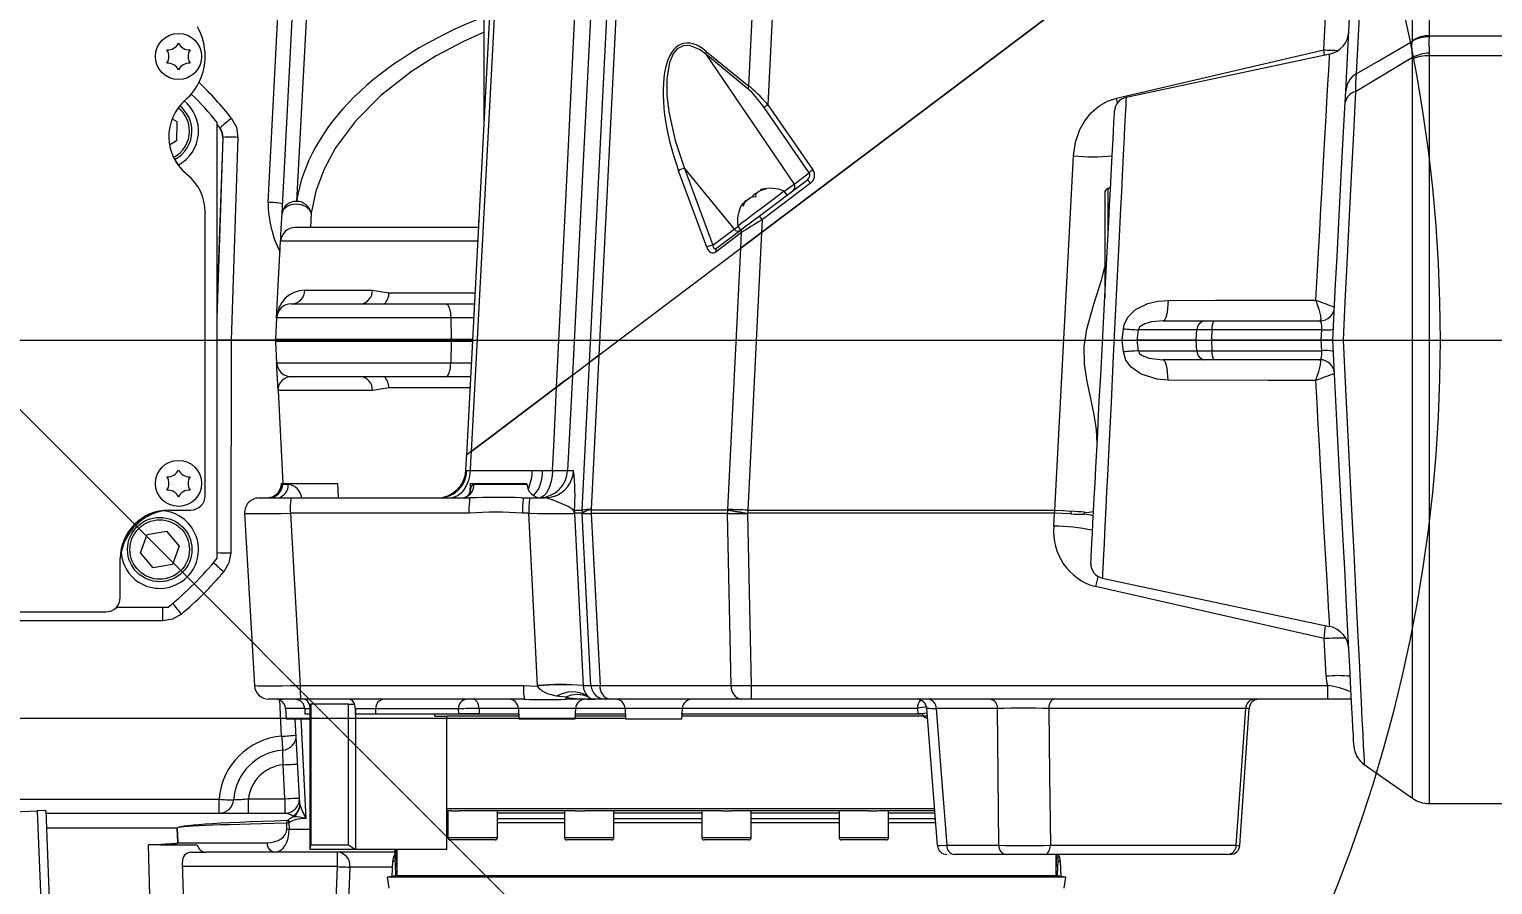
# Model space of a CAD drawing. Header units: millimetres. Extents: x 26 to 585, y 36 to 406.
# Drawn here: x 100.73 to 130.91, y 169.38 to 187.01 of the extents above; entities that cross this region are included whole.
import ezdxf

# ---------------------------------------------------------------- set-up
doc = ezdxf.new("R2010")
doc.units = ezdxf.units.MM
doc.styles.add('SLDTEXTSTYLE0', font='TXT', dxfattribs={"width": 0.605})
doc.dimstyles.new('SLDDIMSTYLE1', dxfattribs={"dimtxt": 3.5, "dimasz": 3.5, "dimexe": 0, "dimexo": 0.0625, "dimgap": 0.875, "dimtad": 1, "dimtoh": 1, "dimlfac": 10, "dimrnd": 1e-09, "dimzin": 12, "dimdsep": 46, "dimtxsty": 'SLDTEXTSTYLE0', "dimsah": 1, "dimcen": 0.09, "dimadec": 0, "dimazin": 0, "dimtfac": 1, "dimtdec": 3, "dimtofl": 0, "dimtmove": 0, "dimatfit": 3, "dimfxl": 1, "dimfrac": 2, "dimtolj": 1, "dimtzin": 12, "dimarcsym": 0})
doc.dimstyles.new('SLDDIMSTYLE6', dxfattribs={"dimtxt": 3.5, "dimasz": 3.5, "dimexe": 0, "dimexo": 0.0625, "dimgap": 0.875, "dimtad": 0, "dimtih": 1, "dimtoh": 1, "dimlfac": 10, "dimrnd": 1e-09, "dimzin": 12, "dimdsep": 46, "dimtxsty": 'SLDTEXTSTYLE0', "dimsah": 1, "dimcen": 0, "dimadec": 0, "dimazin": 0, "dimtfac": 1, "dimtdec": 3, "dimtofl": 0, "dimtmove": 0, "dimatfit": 3, "dimfxl": 1, "dimfrac": 2, "dimtolj": 1, "dimtzin": 12, "dimarcsym": 0})

# ---------------------------------------------------------------- blocks, each defined once
blk = doc.blocks.new('*D24')
at = {"color": 7, "linetype": 'Continuous', "lineweight": 0, "transparency": 16777216}
for p, q in [((99.108, 180.599), (120.828, 158.88)), ((120.828, 158.88), (127.275, 152.435)), ((127.275, 152.435), (207.313, 152.435))]:
    blk.add_line(p, q, dxfattribs=at)
blk.add_solid([(120.828, 158.88), (122.923, 156.025), (123.684, 156.786)], dxfattribs=at)
at = {"color": 7, "linetype": 'Continuous', "lineweight": 0, "transparency": 16777216, "char_height": 3.5, "attachment_point": 1, "style": 'SLDTEXTSTYLE0'}
for s, insert in [('R307.3', (160.69, 167.689)), ('R307.3', (130.362, 156.947)), ('Smallest circumsribed radius axis 1', (130.362, 151.575))]:
    blk.add_mtext(s, dxfattribs=dict(at, insert=insert))
blk = doc.blocks.new('*D28')
at = {"color": 7, "linetype": 'Continuous', "lineweight": 0, "transparency": 16777216}
for p, q in [((86.087, 180.599), (86.087, 187.329)), ((86.087, 172.799), (86.087, 180.599)), ((113.029, 172.799), (84.587, 172.799)), ((86.087, 172.799), (86.087, 166.068))]:
    blk.add_line(p, q, dxfattribs=at)
for points in [[(86.087, 180.599), (86.626, 184.099), (85.549, 184.099)], [(86.087, 172.799), (85.549, 169.299), (86.626, 169.299)]]:
    blk.add_solid(points, dxfattribs=at)
at = {"color": 7, "linetype": 'Continuous', "lineweight": 0, "transparency": 16777216, "insert": (81.575, 174.026), "char_height": 3.5, "attachment_point": 1, "rotation": 90, "style": 'SLDTEXTSTYLE0'}
blk.add_mtext('78', dxfattribs=at)
blk = doc.blocks.new('SW_CENTERMARKSYMBOL_7')
at = {"color": 0, "linetype": 'Continuous', "lineweight": 0}
blk.add_line((0.7, 0), (43.821, 0), dxfattribs=at)

msp = doc.modelspace()

# ---------------------------------------------------------------- linework, layer by layer
at = {"color": 7, "linetype": 'Continuous', "lineweight": 15}
for p, q in [((110.10822, 185.028882), (110.10822, 194.248577)), ((128.79257, 192.591395), (115.829606, 182.819314)), ((115.829606, 182.819314), (128.696502, 192.518975)), ((112.284041, 180.146504), (112.846866, 191.463406)), ((113.019619, 191.200496), (112.477108, 180.292047)), ((129.5974, 190.758494), (129.5974, 186.878479)), ((129.253254, 186.77739), (129.253254, 190.657409)), ((128.296576, 190.033368), (128.089858, 186.088914)), ((127.422667, 186.585541), (127.584029, 189.664489)), ((127.877332, 185.733509), (128.083343, 189.664489)), ((115.56717, 185.837258), (115.722905, 188.968673)), ((116.136708, 188.994326), (115.96059, 185.453066)), ((105.656235, 183.441196), (105.86511, 187.426765)), ((106.454523, 187.458385), (106.245026, 183.460941)), ((105.945437, 183.216834), (106.154934, 187.214278)), ((129.5974, 186.878479), (131.408221, 186.878479)), ((115.557742, 185.777743), (114.682134, 186.495566)), ((114.682134, 186.495566), (116.500326, 183.819305)), ((114.691562, 186.555082), (115.56717, 185.837258)), ((123.148731, 185.588161), (127.422667, 186.585541)), ((127.546109, 186.498158), (123.346602, 185.605525)), ((129.596103, 186.519314), (129.5974, 186.46608)), ((104.35822, 186.453116), (104.35822, 186.459939)), ((127.906487, 186.289862), (127.906487, 186.289832)), ((129.253254, 186.399413), (129.251958, 186.429682)), ((131.408221, 186.46608), (129.5974, 186.46608)), ((116.811855, 184.054149), (115.882506, 185.395523)), ((115.96059, 185.453066), (116.88994, 184.111692)), ((103.67865, 185.167223), (103.77236, 185.112629)), ((103.77236, 185.112629), (103.770777, 184.708487)), ((104.60822, 176.108588), (104.60822, 185.088566)), ((104.60822, 185.038676), (104.658817, 184.97526)), ((103.770777, 184.708487), (103.623533, 184.624243)), ((104.722969, 184.779292), (104.60822, 181.497801)), ((104.73197, 184.782245), (104.722969, 184.779292)), ((105.031377, 184.782245), (104.892736, 180.598577)), ((121.879972, 177.096778), (122.262827, 184.402075)), ((114.70151, 182.515683), (114.118753, 184.095709)), ((114.245346, 184.138732), (114.828103, 182.558706)), ((114.245346, 184.138732), (115.267698, 182.890092)), ((103.961145, 184.04261), (103.96111, 184.042639)), ((115.782621, 183.159588), (116.77832, 183.910192)), ((116.838516, 183.835573), (115.842817, 183.08497)), ((116.500326, 183.819305), (116.811855, 184.054149)), ((116.357429, 183.592905), (116.297233, 183.672758)), ((122.908221, 183.632968), (122.908221, 181.472918)), ((123.027366, 183.746355), (122.974018, 183.726938)), ((104.35822, 177.398577), (104.35822, 183.237328)), ((115.473362, 183.400199), (115.453547, 183.426487)), ((109.994868, 182.923835), (106.214771, 182.923835)), ((109.994868, 183.058577), (109.994868, 182.923835)), ((114.828103, 182.558706), (115.267698, 182.890092)), ((114.903245, 182.496675), (115.425458, 182.890342)), ((115.339004, 182.950401), (115.399201, 182.870549)), ((115.842817, 183.08497), (115.829606, 182.819314)), ((105.832626, 181.064278), (105.915182, 182.639536)), ((115.416997, 182.817696), (114.894786, 182.424029)), ((115.40101, 182.496218), (115.416997, 182.817696)), ((115.829606, 182.819314), (115.545016, 177.096979)), ((112.477108, 180.292047), (115.40101, 182.496218)), ((115.133076, 177.108814), (115.40101, 182.496218)), ((106.413934, 181.632876), (107.805573, 181.632876)), ((105.832626, 181.064278), (105.809591, 180.624745)), ((109.423327, 181.064278), (105.832626, 181.064278)), ((106.132215, 181.348577), (109.320861, 181.348577)), ((109.320861, 181.348577), (109.915343, 181.348577)), ((109.423327, 181.064278), (109.431205, 180.624745)), ((123.264479, 180.598577), (123.291605, 180.83631)), ((124.807272, 180.816008), (123.602393, 180.816008)), ((124.112264, 180.998577), (124.97317, 180.998577)), ((124.795727, 180.598577), (124.807272, 180.816008)), ((124.97317, 180.998577), (125.159878, 180.998577)), ((125.118453, 180.816008), (125.106911, 180.598577)), ((127.382709, 180.816008), (125.118453, 180.816008)), ((125.159878, 180.998577), (127.344493, 180.998577)), ((127.371315, 180.598577), (127.382709, 180.816008)), ((104.892919, 180.598577), (104.884896, 176.214551)), ((104.892919, 180.598577), (104.892736, 180.598577)), ((105.808906, 180.598577), (104.892919, 180.598577)), ((105.809591, 180.624745), (109.431205, 180.624745)), ((109.431205, 180.572409), (105.809591, 180.572409)), ((105.809591, 180.572409), (105.832626, 180.132876)), ((109.431205, 180.572409), (109.423327, 180.132876)), ((123.291605, 180.360844), (123.264479, 180.598577)), ((123.264479, 180.598577), (123.580466, 180.598577)), ((124.795727, 180.598577), (123.580466, 180.598577)), ((124.795727, 180.598577), (125.106911, 180.598577)), ((124.807272, 180.381146), (124.795727, 180.598577)), ((125.106911, 180.598577), (125.118453, 180.381146)), ((127.371315, 180.598577), (125.106911, 180.598577)), ((127.60822, 180.598577), (127.371315, 180.598577)), ((127.382709, 180.381146), (127.371315, 180.598577)), ((127.60822, 180.598577), (127.822117, 180.598577)), ((112.477108, 180.292047), (112.318797, 177.108814)), ((123.602393, 180.381146), (124.807272, 180.381146)), ((124.97317, 180.198577), (124.112264, 180.198577)), ((125.159878, 180.198577), (124.97317, 180.198577)), ((125.118453, 180.381146), (127.382709, 180.381146)), ((127.344493, 180.198577), (125.159878, 180.198577)), ((105.832626, 180.132876), (109.423327, 180.132876)), ((111.929845, 179.879494), (112.284041, 180.146504)), ((112.132379, 177.096979), (112.284041, 180.146504)), ((107.805573, 179.564278), (105.862425, 179.564278)), ((105.862425, 179.564278), (105.962823, 177.648577)), ((109.320861, 179.848577), (106.132215, 179.848577)), ((109.836732, 179.848577), (109.320861, 179.848577)), ((109.82099, 177.914509), (111.104592, 177.914509)), ((111.104592, 177.914509), (111.317431, 177.917176)), ((111.317431, 177.917176), (111.522051, 177.917176)), ((111.830143, 177.917176), (111.955004, 177.917176)), ((105.923943, 177.648577), (105.922955, 177.629751)), ((105.923943, 177.648577), (107.092498, 177.648577)), ((105.957233, 177.632876), (106.070648, 177.632876)), ((107.10822, 177.348577), (107.092498, 177.648577)), ((109.823942, 177.648577), (109.81438, 177.466117)), ((109.823942, 177.648577), (110.992497, 177.648577)), ((110.993321, 177.632876), (110.992497, 177.648577)), ((105.472364, 177.348577), (106.131669, 177.348577)), ((106.131669, 177.348577), (109.817252, 177.348577)), ((110.88192, 177.349884), (110.920631, 177.348577)), ((110.920631, 177.348577), (111.052573, 177.348577)), ((111.052573, 177.348577), (111.356647, 177.348577)), ((103.60822, 177.098577), (104.05822, 177.098577)), ((105.172844, 177.031591), (105.374171, 173.481591)), ((106.114636, 177.032876), (106.315962, 173.482876)), ((109.800219, 177.032876), (106.114636, 177.032876)), ((111.035541, 177.032876), (110.903599, 177.032876)), ((111.212606, 173.482876), (111.035541, 177.032876)), ((111.975963, 177.096979), (112.132379, 177.096979)), ((111.975963, 177.034175), (112.153093, 173.482876)), ((112.132379, 177.034175), (111.975963, 177.034175)), ((112.132739, 177.028235), (112.132379, 177.034175)), ((112.31441, 173.482876), (112.132739, 177.028235)), ((115.131618, 177.028235), (112.318649, 177.028235)), ((112.318649, 177.028235), (112.50032, 173.482876)), ((112.318797, 177.108814), (112.319157, 177.102874)), ((112.319157, 177.102874), (115.132126, 177.102874)), ((115.205746, 173.482876), (115.131618, 177.028235)), ((115.132126, 177.102874), (115.133076, 177.108814)), ((115.545016, 177.034175), (115.544064, 177.028235)), ((115.544064, 177.028235), (115.618193, 173.482876)), ((115.545016, 177.096979), (121.872304, 177.096979)), ((115.545016, 177.096979), (115.545016, 177.034175)), ((121.872304, 177.034175), (115.545016, 177.034175)), ((121.858213, 176.765311), (121.872304, 177.034175)), ((121.872304, 177.096979), (121.872304, 177.034175)), ((121.872304, 177.096979), (121.879972, 177.096778)), ((122.211626, 177.076521), (122.208644, 177.019626)), ((103.023629, 176.214691), (103.161515, 176.594586)), ((103.161515, 176.594586), (103.559457, 176.665121)), ((103.559457, 176.665121), (103.819514, 176.355761)), ((103.819514, 176.355761), (103.681628, 175.975865)), ((102.60822, 175.298577), (102.60822, 176.098577)), ((103.283685, 175.90533), (103.023629, 176.214691)), ((103.681628, 175.975865), (103.283685, 175.90533)), ((122.856551, 175.695793), (127.545075, 174.699216)), ((127.431218, 174.44848), (122.716519, 175.520641)), ((102.531827, 175.098577), (103.598209, 175.098577)), ((103.480838, 174.813995), (94.696865, 174.813995)), ((95.90822, 174.998577), (102.30822, 174.998577)), ((127.471889, 173.672409), (127.431218, 174.44848)), ((106.315962, 173.482876), (110.922826, 173.482876)), ((110.922826, 173.482876), (111.213333, 173.469665)), ((111.792711, 173.240024), (111.603747, 173.259421)), ((112.153093, 173.482876), (112.31441, 173.482876)), ((112.241406, 173.265632), (112.270356, 173.240024)), ((112.50032, 173.482876), (115.205746, 173.482876)), ((115.618193, 173.482876), (127.50021, 173.482876)), ((115.618193, 173.482876), (115.618193, 173.198577)), ((127.50021, 173.482876), (127.50021, 173.198577)), ((106.332994, 173.198577), (105.67369, 173.198577)), ((105.860882, 173.201404), (105.899605, 173.18171)), ((106.018153, 173.009044), (106.029183, 172.798577)), ((110.939858, 173.198577), (106.332994, 173.198577)), ((106.41151, 172.998577), (106.41151, 172.898577)), ((106.505852, 173.098577), (106.526675, 173.098577)), ((106.522714, 170.098578), (106.522714, 173.098577)), ((106.522714, 172.898577), (106.522714, 172.998577)), ((106.526675, 173.098577), (106.537496, 173.098577)), ((106.537496, 173.098577), (106.537496, 170.198577)), ((107.314643, 173.098577), (106.537496, 173.098577)), ((107.314643, 173.098577), (107.417603, 173.098577)), ((107.314643, 170.198577), (107.314643, 173.098577)), ((107.417603, 173.098577), (107.438427, 173.098577)), ((107.45529, 172.998577), (107.45529, 170.098578)), ((107.877229, 172.998577), (107.45529, 172.998577)), ((107.45529, 172.898577), (107.45529, 172.998577)), ((109.583088, 172.998577), (107.877229, 172.998577)), ((107.877229, 172.898577), (107.877229, 172.998577)), ((109.586387, 172.898577), (109.583088, 172.998577)), ((110.007651, 173.009044), (110.011296, 172.898577)), ((110.818153, 173.009044), (110.829183, 172.798577)), ((112.391371, 173.198577), (111.801363, 173.198577)), ((111.987256, 172.798577), (111.998288, 173.009044)), ((112.613588, 173.198577), (112.391371, 173.198577)), ((112.706543, 173.198577), (112.613588, 173.198577)), ((115.411969, 173.198577), (112.706543, 173.198577)), ((113.018153, 173.009044), (113.029183, 172.798577)), ((114.187256, 172.798577), (114.198288, 173.009044)), ((115.618193, 173.198577), (115.411969, 173.198577)), ((127.50021, 173.198577), (115.618193, 173.198577)), ((119.064636, 172.898577), (119.046756, 173.009044)), ((119.233284, 173.013197), (119.45533, 170.182481)), ((120.69943, 173.009044), (119.431139, 173.009044)), ((125.813995, 173.009044), (121.753926, 173.009044)), ((125.693, 170.185167), (125.884874, 173.011252)), ((127.996037, 173.198577), (127.50021, 173.198577)), ((106.029183, 172.798577), (106.522714, 172.798577)), ((106.308907, 171.0449), (106.217001, 172.798577)), ((106.41151, 172.898577), (106.522714, 172.898577)), ((107.45529, 172.898577), (107.877229, 172.898577)), ((107.877229, 172.898577), (109.586387, 172.898577)), ((109.091522, 172.848577), (109.091522, 172.898577)), ((109.091522, 172.848577), (109.34325, 172.848577)), ((109.34325, 170.098578), (109.34325, 172.848577)), ((110.826563, 172.848577), (109.34325, 172.848577)), ((109.57563, 172.898577), (110.011296, 172.898577)), ((110.011296, 172.898577), (109.586387, 172.898577)), ((110.011296, 172.898577), (110.823942, 172.898577)), ((110.829183, 172.798577), (111.987256, 172.798577)), ((113.026563, 172.848577), (111.989878, 172.848577)), ((111.992497, 172.898577), (113.023942, 172.898577)), ((113.029183, 172.798577), (114.187256, 172.798577)), ((114.175552, 172.898577), (119.064636, 172.898577)), ((119.254063, 172.848577), (114.189878, 172.848577)), ((119.137956, 172.898577), (119.064636, 172.898577)), ((119.064636, 172.898577), (119.115295, 172.898577)), ((119.140434, 172.898577), (119.137956, 172.898577)), ((106.003062, 171.148577), (105.966386, 171.848394)), ((128.259558, 171.852879), (129.253254, 171.157086)), ((98.291948, 171.138107), (104.647409, 171.138107)), ((104.647409, 170.848578), (104.647409, 171.138107)), ((105.249915, 170.848578), (105.249915, 171.148577)), ((105.249915, 171.148577), (106.003062, 171.148577)), ((106.003062, 171.148577), (106.003062, 170.848578)), ((99.669467, 170.849431), (100.897213, 170.898742)), ((101.070279, 170.905693), (100.897213, 170.898742)), ((100.897213, 170.898742), (101.389224, 158.648742)), ((101.070279, 170.905693), (101.56229, 158.655693)), ((101.072573, 170.848578), (106.003062, 170.848578)), ((106.308907, 171.0449), (106.311552, 171.024417)), ((109.34325, 170.948577), (119.399753, 170.948577)), ((109.445563, 170.898577), (109.34325, 170.898577)), ((109.36463, 170.898577), (109.36463, 170.348577)), ((109.445563, 170.898577), (109.599653, 170.898577)), ((111.984644, 170.898577), (109.599653, 170.898577)), ((110.38663, 170.348577), (110.38663, 170.898577)), ((111.765363, 170.898577), (111.765363, 170.348577)), ((111.984644, 170.898577), (112.185972, 170.898577)), ((114.999262, 170.898577), (112.185972, 170.898577)), ((112.787362, 170.348577), (112.787362, 170.898577)), ((114.59722, 170.898577), (114.59722, 170.348577)), ((114.999262, 170.898577), (115.217178, 170.898577)), ((118.030467, 170.898577), (115.217178, 170.898577)), ((115.619221, 170.348577), (115.619221, 170.898577)), ((117.429077, 170.898577), (117.429077, 170.348577)), ((118.030467, 170.898577), (118.231795, 170.898577)), ((119.401705, 170.898577), (118.240077, 170.898577)), ((118.451078, 170.348577), (118.451078, 170.898577)), ((129.5974, 171.048577), (131.408221, 171.048577)), ((103.78369, 170.538107), (103.78403, 170.538107)), ((103.792639, 170.241597), (103.78369, 170.538107)), ((103.78403, 170.538107), (103.79298, 170.241597)), ((106.040603, 170.525897), (106.040392, 170.644902)), ((106.087096, 170.653366), (106.087329, 170.522409)), ((106.180658, 170.778306), (106.164843, 170.788888)), ((109.36463, 170.73518), (109.34325, 170.73518)), ((109.36463, 170.648577), (109.34325, 170.648577)), ((111.765363, 170.73518), (110.38663, 170.73518)), ((111.765363, 170.648577), (110.38663, 170.648577)), ((114.59722, 170.73518), (112.787362, 170.73518)), ((114.59722, 170.648577), (112.787362, 170.648577)), ((117.429077, 170.73518), (115.619221, 170.73518)), ((117.429077, 170.648577), (115.619221, 170.648577)), ((119.415806, 170.73518), (118.451078, 170.73518)), ((119.42431, 170.648577), (118.451078, 170.648577)), ((103.218398, 169.1511), (103.18672, 170.198577)), ((103.439883, 170.198577), (103.18672, 170.198577)), ((103.439883, 170.198577), (103.461987, 170.198577)), ((103.461987, 170.198577), (103.622088, 170.198577)), ((103.622088, 170.198577), (104.195426, 170.198577)), ((103.792639, 170.241597), (103.79298, 170.241597)), ((103.79298, 170.241597), (105.632013, 170.241597)), ((106.522714, 170.098578), (106.537496, 170.198577)), ((106.537496, 170.198577), (107.314643, 170.198577)), ((107.314643, 170.198577), (107.45529, 170.098578)), ((109.699213, 170.298577), (109.41463, 170.298577)), ((110.33663, 170.298577), (109.699213, 170.298577)), ((112.276363, 170.298577), (111.815363, 170.298577)), ((112.737363, 170.298577), (112.276363, 170.298577)), ((115.284638, 170.298577), (114.64722, 170.298577)), ((115.56922, 170.298577), (115.284638, 170.298577)), ((118.266054, 170.298577), (117.479078, 170.298577)), ((118.401077, 170.298577), (118.266054, 170.298577)), ((104.063436, 170.048577), (104.363135, 170.048577)), ((105.804431, 170.048577), (104.363135, 170.048577)), ((108.263321, 170.048577), (105.804431, 170.048577)), ((107.45529, 170.098578), (106.522714, 170.098578)), ((107.08479, 169.748578), (107.08479, 170.048577)), ((109.34325, 170.098578), (107.45529, 170.098578)), ((108.261257, 170.098578), (108.282241, 169.590288)), ((108.30822, 170.098578), (108.30822, 169.558577)), ((119.653226, 170.18811), (120.724035, 170.18811)), ((120.874769, 169.998577), (119.80396, 169.998577)), ((121.671636, 169.998577), (120.874769, 169.998577)), ((125.439299, 169.998577), (121.671636, 169.998577)), ((121.786522, 170.18811), (125.620134, 170.18811)), ((121.90822, 169.558577), (121.90822, 169.998577)), ((121.934063, 169.590293), (121.95104, 169.998577)), ((103.910796, 169.16506), (103.890336, 169.841597)), ((106.679544, 159.698577), (107.08479, 169.748578)), ((107.34444, 169.738107), (106.939193, 159.688107)), ((108.221138, 169.853171), (108.205055, 169.546294)), ((122.011385, 169.546294), (121.995302, 169.853171)), ((108.274718, 169.558577), (108.10822, 169.529219)), ((108.10822, 169.529219), (108.14822, 169.302368)), ((122.10822, 169.529219), (108.10822, 169.529219)), ((121.941722, 169.558577), (108.274718, 169.558577)), ((108.282918, 169.590315), (108.286788, 169.558577)), ((121.929652, 169.558577), (121.933522, 169.590315)), ((122.10822, 169.529219), (121.941722, 169.558577)), ((122.06822, 169.302368), (122.10822, 169.529219))]:
    msp.add_line(p, q, dxfattribs=at)
at = {"color": 8, "linetype": 'Continuous', "lineweight": 15}
for p, q in [((127.436138, 186.474783), (127.422667, 186.585541)), ((129.253254, 171.157086), (129.253254, 186.399413)), ((129.5974, 186.46608), (129.5974, 171.048577)), ((123.171193, 185.494052), (123.148731, 185.588161)), ((104.667175, 184.977872), (104.60822, 185.046306)), ((104.60822, 181.047915), (104.73197, 184.782245)), ((122.974018, 183.726938), (122.974018, 182.728419)), ((106.542584, 183.216834), (106.528258, 182.923835)), ((115.267698, 182.890092), (115.342156, 182.946222)), ((109.973677, 182.639536), (105.915182, 182.639536)), ((108.148869, 181.579133), (109.92504, 181.579133)), ((109.900444, 181.064278), (109.423327, 181.064278)), ((109.431205, 180.624745), (109.877409, 180.624745)), ((109.874666, 180.572409), (109.431205, 180.572409)), ((109.423327, 180.132876), (109.851631, 180.132876)), ((109.822434, 179.618021), (108.148869, 179.618021)), ((109.9058, 177.632876), (110.993321, 177.632876)), ((103.480838, 175.098577), (103.480838, 174.813995)), ((105.867721, 173.198577), (105.898495, 173.184791)), ((105.934967, 172.437448), (105.895861, 173.183615)), ((105.898495, 173.184791), (105.899538, 173.181643)), ((106.411236, 173.009044), (106.018153, 173.009044)), ((106.522714, 172.998577), (106.41151, 172.998577)), ((110.818153, 173.009044), (110.007651, 173.009044)), ((111.998288, 173.009044), (110.818153, 173.009044)), ((113.018153, 173.009044), (111.998288, 173.009044)), ((114.198288, 173.009044), (113.018153, 173.009044)), ((119.046756, 173.009044), (114.198288, 173.009044)), ((106.328052, 172.798577), (106.435774, 170.743129)), ((109.36463, 170.848578), (109.34325, 170.848578)), ((111.765363, 170.848578), (110.38663, 170.848578)), ((114.59722, 170.848578), (112.787362, 170.848578)), ((117.429077, 170.848578), (115.619221, 170.848578)), ((119.406445, 170.848578), (118.451078, 170.848578)), ((103.78369, 170.538107), (101.085042, 170.538107)), ((106.087329, 170.522409), (106.522714, 170.522409)), ((109.36463, 170.348577), (109.680078, 170.348577)), ((109.680078, 170.348577), (110.38663, 170.348577)), ((111.765363, 170.348577), (112.276363, 170.348577)), ((112.276363, 170.348577), (112.787362, 170.348577)), ((114.59722, 170.348577), (115.303771, 170.348577)), ((115.303771, 170.348577), (115.619221, 170.348577)), ((117.429077, 170.348577), (118.301409, 170.348577)), ((118.301409, 170.348577), (118.451078, 170.348577)), ((108.290611, 170.098578), (108.30822, 169.662446)), ((107.08479, 169.748578), (103.893149, 169.748578)), ((108.215107, 169.738107), (107.34444, 169.738107)), ((108.255296, 169.853171), (108.221138, 169.853171)), ((121.995302, 169.853171), (121.957547, 169.853171))]:
    msp.add_line(p, q, dxfattribs=at)
at = {"color": 7, "linetype": 'Continuous', "lineweight": 15, "flags": 128}
for points in [[(109.752324, 178.237979), (109.986194, 182.70049), (110.605977, 194.526652)], [(110.703554, 194.526652), (110.074946, 182.70049), (109.841721, 178.30537)], [(111.606045, 179.635399), (111.799959, 183.609726), (112.304173, 193.998578), (112.308898, 194.096335)], [(112.631997, 193.714278), (112.1193, 183.609726), (111.929845, 179.879494)], [(129.596187, 186.853743), (129.592038, 186.785922), (129.596103, 186.519314)], [(114.682134, 186.495566), (114.554993, 186.590425), (114.345651, 186.675514), (114.216266, 186.671151), (114.093054, 186.6059), (114.008079, 186.502951), (113.931322, 186.322883), (113.877277, 185.989546), (113.879197, 185.651435), (113.917118, 185.311169), (114.048793, 184.714295), (114.245346, 184.138732)], [(128.089858, 186.088914), (128.544555, 186.352517), (129.252041, 186.76407)], [(129.251958, 186.429682), (129.241497, 186.694592), (129.252041, 186.76407)], [(129.251958, 186.429682), (128.544555, 186.003912), (128.077919, 185.723096)], [(128.089858, 186.088914), (128.076483, 185.903407), (128.077919, 185.723096)], [(122.262827, 184.402075), (122.303079, 184.680051), (122.395075, 184.945161), (122.497568, 185.125783), (122.628316, 185.287018), (122.786851, 185.423069), (122.968046, 185.526853), (123.148731, 185.588161)], [(128.077919, 185.723096), (128.03526, 184.869217), (128.003598, 184.23531), (127.970795, 183.578368), (127.936084, 182.883), (127.900658, 182.173122), (127.861659, 181.391437), (127.822117, 180.598577)], [(127.865393, 185.505733), (127.871419, 185.620693), (127.877332, 185.733509)], [(122.62163, 176.00445), (122.622273, 176.016741), (122.624789, 176.064714), (122.629183, 176.148571), (122.635424, 176.267658), (122.643463, 176.421047), (122.653236, 176.607541), (122.664669, 176.825686), (122.677671, 177.07378), (122.692142, 177.34989), (122.707967, 177.651861), (122.725024, 177.977339), (122.743181, 178.323786), (122.762295, 178.6885), (122.782216, 179.068636), (122.802792, 179.461231), (122.823859, 179.863223), (122.845256, 180.271477), (122.866812, 180.682809), (122.888362, 181.094012), (122.909738, 181.501878), (122.930772, 181.903228), (122.9513, 182.294931), (122.971163, 182.673932), (122.990205, 183.037277), (123.008277, 183.382131), (123.025241, 183.705806), (123.040962, 184.005777), (123.055317, 184.279705), (123.068197, 184.525453), (123.079499, 184.741106), (123.089136, 184.924981), (123.09703, 185.075645), (123.103125, 185.191923), (123.107369, 185.272907), (123.109731, 185.317967), (123.110255, 185.327966)], [(127.60822, 180.598577), (127.638502, 181.176378), (127.668712, 181.752854), (127.6987, 182.325028), (127.728305, 182.889946), (127.757377, 183.44469), (127.785767, 183.986396), (127.813328, 184.512266), (127.839915, 185.019585), (127.865393, 185.505733)], [(104.902509, 185.173737), (105.00169, 184.989283), (105.031377, 184.782245)], [(104.658817, 184.97526), (104.661308, 184.976039), (104.667175, 184.977872)], [(104.722969, 184.779292), (104.70956, 184.878983), (104.658817, 184.97526)], [(104.73197, 184.782245), (104.716989, 184.885719), (104.667175, 184.977872)], [(103.9556, 184.03838), (103.95826, 184.040407), (103.961145, 184.04261)], [(103.96111, 184.042639), (103.961115, 184.042643), (103.961118, 184.042647), (103.96112, 184.04265), (103.961121, 184.042651), (103.961121, 184.042652), (103.961121, 184.042651), (103.961119, 184.042649), (103.961117, 184.042646)], [(103.961145, 184.04261), (103.961149, 184.042614), (103.961153, 184.042618), (103.961155, 184.04262), (103.961157, 184.042622), (103.961158, 184.042621), (103.961157, 184.04262), (103.961156, 184.042618), (103.961154, 184.042614)], [(116.297233, 183.672758), (116.285903, 183.664217), (116.24545, 183.633721), (116.178144, 183.582983), (116.088218, 183.515192), (115.981319, 183.434608), (115.864168, 183.346293), (115.744121, 183.255797), (115.628725, 183.168805), (115.525229, 183.090785), (115.440136, 183.026639), (115.378794, 182.980396), (115.345056, 182.954962), (115.339004, 182.950401)], [(115.452778, 183.360853), (115.495833, 183.443149), (115.541471, 183.496513), (115.594687, 183.537172), (115.646175, 183.559315), (115.696187, 183.564383), (115.717843, 183.56067)], [(115.717843, 183.56067), (115.710867, 183.60525), (115.730822, 183.639253), (115.772372, 183.67112), (115.827175, 183.695763), (115.893781, 183.713342), (115.927113, 183.718429)], [(115.927113, 183.718429), (115.853127, 183.712494), (115.81833, 183.705223), (115.806406, 183.696776), (115.809319, 183.694685)], [(105.915182, 182.639536), (105.916703, 182.668547), (105.921439, 182.75893), (105.928882, 182.900944), (105.945437, 183.216834)], [(106.542584, 183.216834), (106.50885, 183.288688), (106.438813, 183.348494), (106.342107, 183.388021), (106.232042, 183.40183), (106.123764, 183.388021), (106.032173, 183.348494), (105.969873, 183.288688), (105.945437, 183.216834)], [(115.436614, 183.414022), (115.439626, 183.419738), (115.45103, 183.428877), (115.455727, 183.415745), (115.454818, 183.382429), (115.452778, 183.360853)], [(115.425458, 182.890342), (115.502846, 182.948681), (115.590298, 183.014606), (115.684683, 183.085758), (115.782621, 183.159588)], [(115.40101, 182.496218), (115.493875, 182.566225), (115.598818, 182.645336), (115.712079, 182.730717), (115.829606, 182.819314)], [(115.829606, 182.819314), (115.712079, 182.730717), (115.598818, 182.645336), (115.493875, 182.566225), (115.40101, 182.496218)], [(122.751377, 178.480171), (122.740529, 178.763074), (122.692157, 179.065528), (122.618745, 179.398023), (122.54264, 179.746331), (122.488784, 180.107321), (122.48571, 180.468945), (122.539049, 180.828556), (122.685642, 181.345885), (122.842164, 181.841652), (122.908221, 182.105959)], [(107.805573, 181.632876), (107.97409, 181.606449), (108.148869, 181.579133)], [(123.291605, 180.83631), (123.308104, 180.921972), (123.38829, 181.081189), (123.544926, 181.231738), (123.794311, 181.355077), (124.003058, 181.404942), (124.216221, 181.421095)], [(124.216221, 181.421095), (124.211729, 181.335377), (124.204133, 181.254754), (124.193669, 181.18174), (124.180664, 181.118616), (124.165524, 181.067351), (124.148721, 181.029546), (124.130783, 181.00638), (124.112264, 180.998577)], [(124.216221, 181.421095), (125.193928, 181.423829), (127.258656, 181.429014)], [(127.258656, 181.429014), (127.259133, 181.427699), (127.274091, 181.385549), (127.283258, 181.358821), (127.297623, 181.315294), (127.319832, 181.242661), (127.353782, 181.101154), (127.360255, 181.035335), (127.350281, 181.00066)], [(109.320861, 181.348577), (109.34022, 181.34319), (109.358883, 181.32722), (109.37618, 181.301242), (109.391491, 181.26619), (109.404265, 181.22332), (109.414043, 181.174175), (109.420474, 181.120519), (109.423327, 181.064278)], [(124.112264, 180.998577), (123.873032, 180.978296), (123.735646, 180.93986), (123.651599, 180.892768), (123.626622, 180.868507), (123.610137, 180.842873), (123.602393, 180.816008)], [(128.046448, 172.236696), (128.046236, 172.240728), (128.044329, 172.277129), (128.040446, 172.351224), (128.034605, 172.462666), (128.026835, 172.61093), (128.017173, 172.795315), (128.005661, 173.014955), (127.992357, 173.268812), (127.977321, 173.555694), (127.960626, 173.874246), (127.942351, 174.222967), (127.922581, 174.600216), (127.901409, 175.004215), (127.878932, 175.433059), (127.855263, 175.884728), (127.830506, 176.357095), (127.804784, 176.847933), (127.778212, 177.354929), (127.750919, 177.875696), (127.723036, 178.407778), (127.694688, 178.94867), (127.666012, 179.495822), (127.637146, 180.046656), (127.60822, 180.598577)], [(127.822117, 180.598577), (127.872003, 179.598365), (127.906708, 178.902785), (127.941177, 178.212092), (127.975656, 177.521427), (128.009377, 176.846119), (128.040714, 176.218752), (128.070859, 175.61537), (128.099982, 175.03259), (128.127385, 174.484302), (128.151763, 173.996701), (128.174127, 173.549457), (128.194551, 173.141059), (128.212495, 172.782343), (128.227145, 172.489419), (128.239194, 172.24858), (128.248615, 172.060347), (128.255073, 171.931253), (128.257994, 171.872906), (128.258974, 171.853288)], [(112.284041, 180.146504), (112.301349, 180.159551), (112.340347, 180.18895), (112.399642, 180.233649), (112.477108, 180.292047)], [(112.477108, 180.292047), (112.399642, 180.233649), (112.340347, 180.18895), (112.301349, 180.159551), (112.284041, 180.146504)], [(124.216221, 179.776059), (123.986589, 179.794872), (123.657904, 179.898298), (123.452176, 180.042486), (123.342724, 180.189103), (123.291605, 180.360844)], [(123.602393, 180.381146), (123.609346, 180.356031), (123.626646, 180.328618), (123.66853, 180.291974), (123.81557, 180.231471), (124.112264, 180.198577)], [(124.216221, 179.776059), (124.211729, 179.861777), (124.204133, 179.942401), (124.193669, 180.015414), (124.180664, 180.078538), (124.165524, 180.129803), (124.148721, 180.167608), (124.130783, 180.190774), (124.112264, 180.198577)], [(127.258656, 179.768141), (127.259133, 179.769456), (127.274091, 179.811605), (127.283258, 179.838334), (127.297623, 179.88186), (127.319832, 179.954493), (127.353782, 180.096), (127.360255, 180.16182), (127.350281, 180.196494)], [(105.862425, 179.564278), (105.862347, 179.565776), (105.849129, 179.817982), (105.838322, 180.024199), (105.83424, 180.102089), (105.832626, 180.132876)], [(109.320861, 179.848577), (109.34022, 179.853965), (109.358883, 179.869934), (109.37618, 179.895912), (109.391491, 179.930965), (109.404265, 179.973834), (109.414043, 180.022979), (109.420474, 180.076636), (109.423327, 180.132876)], [(111.929845, 179.879494), (111.89652, 179.854373), (111.822315, 179.798434), (111.680613, 179.691612), (111.606045, 179.635399)], [(111.606045, 179.635399), (111.775144, 179.762874), (111.875006, 179.838155), (111.927118, 179.877439), (111.929845, 179.879494)], [(111.929845, 179.879494), (111.875644, 178.812677), (111.830143, 177.917176)], [(108.148869, 179.618021), (107.974237, 179.590741), (107.805573, 179.564278)], [(109.841721, 178.30537), (110.246203, 178.610288), (110.67674, 178.934847), (111.130883, 179.2772), (111.606045, 179.635399)], [(111.606045, 179.635399), (111.130883, 179.2772), (110.67674, 178.934847), (110.246203, 178.610288), (109.841721, 178.30537)], [(111.522051, 177.917176), (111.552826, 178.546501), (111.606045, 179.635399)], [(127.258656, 179.768141), (126.280893, 179.770503), (124.216221, 179.776059)], [(109.735511, 177.917176), (109.748423, 178.163535), (109.752324, 178.237979)], [(109.841721, 178.30537), (109.780003, 178.258844), (109.756127, 178.240846), (109.752324, 178.237979)], [(109.841721, 178.30537), (109.785841, 178.263245), (109.758293, 178.242478), (109.752324, 178.237979)], [(109.841721, 178.30537), (109.830705, 178.097684), (109.82099, 177.914509)], [(109.82099, 177.914509), (109.810043, 177.807641), (109.785594, 177.705249), (109.748437, 177.610649), (109.699772, 177.526904), (109.641177, 177.456725), (109.574548, 177.402385), (109.502042, 177.365643), (109.426008, 177.347688)], [(109.735511, 177.917176), (109.735858, 177.916573), (109.754266, 177.914683)], [(105.92242, 177.628511), (105.922765, 177.624742), (105.904235, 177.538406), (105.869363, 177.472137), (105.826358, 177.422982), (105.781346, 177.38888), (105.739895, 177.367532), (105.708641, 177.356446), (105.693033, 177.352371), (105.683093, 177.350287), (105.675837, 177.349051), (105.671944, 177.34855), (105.672897, 177.348558)], [(111.546567, 177.379515), (111.469693, 177.359352), (111.356647, 177.348577)], [(111.965715, 177.073431), (111.937446, 177.11174), (111.840481, 177.171707), (111.699524, 177.235665), (111.535582, 177.301206), (111.404559, 177.343088), (111.356647, 177.348577)], [(122.208644, 177.019626), (122.044426, 177.026057), (121.872304, 177.034175)], [(121.879972, 177.096778), (122.049477, 177.087176), (122.211626, 177.076521)], [(104.884896, 176.214551), (104.847985, 176.008654), (104.742723, 175.82814)], [(103.867643, 174.955236), (103.686734, 174.850403), (103.480838, 174.813995)], [(111.603747, 173.259421), (111.414246, 173.3139), (111.30311, 173.373944), (111.250398, 173.417135), (111.228776, 173.442359), (111.213333, 173.469665)], [(110.007651, 173.009044), (110.0041, 173.046538), (109.996098, 173.082309), (109.983932, 173.115072), (109.968037, 173.143652), (109.948986, 173.167021), (109.927463, 173.184339), (109.904241, 173.194985), (109.880153, 173.198577)], [(119.431139, 173.009044), (119.537451, 171.661934), (119.653226, 170.18811)], [(120.724035, 170.18811), (120.711597, 171.629346), (120.69943, 173.009044)], [(121.866814, 173.198577), (121.845488, 173.194985), (121.824926, 173.184339), (121.805868, 173.167021), (121.789, 173.143652), (121.774928, 173.115072), (121.764156, 173.082309), (121.75707, 173.046538), (121.753926, 173.009044)], [(121.753926, 173.009044), (121.769985, 171.629346), (121.786522, 170.18811)], [(125.620134, 170.18811), (125.719381, 171.629349), (125.813995, 173.009044)], [(105.966386, 171.848394), (106.024833, 171.851458), (106.081034, 171.854403), (106.132829, 171.857117), (106.178227, 171.859497), (106.215485, 171.861449), (106.24317, 171.8629), (106.260219, 171.863794), (106.265975, 171.864095)], [(106.003062, 171.148577), (106.061509, 171.15164), (106.11771, 171.154586), (106.169505, 171.1573), (106.214903, 171.15968), (106.252161, 171.161632), (106.279846, 171.163083), (106.296894, 171.163976), (106.30265, 171.164278)], [(106.087096, 170.653366), (106.067072, 170.647946), (106.040392, 170.644902)], [(119.462403, 170.183045), (119.458043, 170.183046), (119.513769, 170.184805), (119.653226, 170.18811)], [(121.671636, 169.998577), (121.693341, 170.002169), (121.714267, 170.012815), (121.73366, 170.030134), (121.750827, 170.053502), (121.76515, 170.082082), (121.776112, 170.114845), (121.783323, 170.150616), (121.786522, 170.18811)], [(107.08479, 169.748578), (107.123929, 169.746999), (107.162398, 169.745448), (107.199539, 169.74395), (107.234714, 169.742532), (107.267323, 169.741217), (107.296806, 169.740028), (107.32266, 169.738986), (107.34444, 169.738107)]]:
    msp.add_lwpolyline(points, dxfattribs=at)
at = {"color": 8, "linetype": 'Continuous', "lineweight": 15, "flags": 128}
for points in [[(110.10822, 186.950015), (109.683047, 186.761538), (109.120114, 186.462829), (108.610311, 186.14097), (107.978243, 185.647473), (107.456159, 185.118973), (107.048625, 184.566303), (106.811439, 184.12404), (106.642594, 183.672804), (106.542584, 183.216834)], [(127.258656, 181.429014), (127.286605, 181.921179), (127.314229, 182.407715), (127.340145, 182.86422), (127.365197, 183.305594), (127.389891, 183.74073), (127.41331, 184.153428), (127.434669, 184.52989), (127.454514, 184.879707), (127.473209, 185.209236), (127.490015, 185.505544), (127.504394, 185.759068), (127.51678, 185.977499), (127.527351, 186.163917), (127.535645, 186.310181), (127.541451, 186.412539), (127.545012, 186.475364), (127.546302, 186.498134), (127.546264, 186.497444)], [(123.3473, 185.602248), (123.344455, 185.544642), (123.340324, 185.460967), (123.334424, 185.341452), (123.318214, 185.013054), (123.307575, 184.797508), (123.29536, 184.550059), (123.267765, 183.990881), (123.25181, 183.667564), (123.234653, 183.319824), (123.198756, 182.592219), (123.179271, 182.197198), (123.159086, 181.787965), (123.118923, 180.973507), (123.098096, 180.551107), (123.077154, 180.126339), (123.037263, 179.317058), (123.017451, 178.915067), (122.998124, 178.52287), (122.963033, 177.810682), (122.946487, 177.474806), (122.93097, 177.159809), (122.904653, 176.62552), (122.893245, 176.393867), (122.883294, 176.191801), (122.868703, 175.895512), (122.863708, 175.794073), (122.860433, 175.727538), (122.859568, 175.709989)], [(116.300384, 183.668579), (116.341091, 183.699266), (116.4341, 183.76938), (116.500326, 183.819305)], [(127.546037, 174.703741), (127.546165, 174.701433), (127.544148, 174.737024), (127.539889, 174.812133), (127.533404, 174.926519), (127.524442, 175.084535), (127.513237, 175.282132), (127.500264, 175.510915), (127.485333, 175.774149), (127.468033, 176.079173), (127.448896, 176.416505), (127.428643, 176.773517), (127.406923, 177.156319), (127.383194, 177.574434), (127.358247, 178.014005), (127.334605, 178.430494), (127.310244, 178.859624), (127.284671, 179.310027), (127.258656, 179.768141)], [(111.522051, 177.917176), (111.513969, 177.804695), (111.495751, 177.697381), (111.468051, 177.599091), (111.431866, 177.513353), (111.388494, 177.443247), (111.339493, 177.391292), (111.286625, 177.359352), (111.25665, 177.350776)], [(105.931229, 177.629318), (105.931746, 177.630751), (105.957233, 177.632876)], [(109.9058, 177.632876), (109.867946, 177.621059), (109.838507, 177.577962), (109.834747, 177.567404), (109.816519, 177.466518)], [(122.76576, 175.732171), (122.755399, 175.687933), (122.716519, 175.520641)], [(127.431218, 174.44848), (127.455975, 174.657791), (127.463079, 174.716645)], [(105.961488, 173.197273), (105.928368, 173.1935), (105.898495, 173.184791)], [(119.24163, 172.913834), (119.191814, 172.907626), (119.137956, 172.898577)], [(125.87703, 173.011799), (125.882564, 173.011532), (125.813995, 173.009044)], [(105.033392, 171.533069), (105.050622, 171.52487), (105.05079, 171.524791)], [(121.90822, 169.662487), (121.921488, 169.991272), (121.921783, 169.998577)], [(125.620134, 170.18811), (125.65522, 170.187068), (125.693581, 170.185129)]]:
    msp.add_lwpolyline(points, dxfattribs=at)
at = {"color": 7, "linetype": 'Continuous', "lineweight": 0}
msp.add_circle((99.10822, 180.598577), 30.715519, dxfattribs=at)
at = {"color": 7, "linetype": 'Continuous', "lineweight": 15}
for centre, radius in [((103.80822, 186.448577), 0.475), ((103.80822, 177.648577), 0.475), ((103.421571, 176.285226), 0.6635), ((103.421571, 176.285226), 0.6135)]:
    msp.add_circle(centre, radius, dxfattribs=at)
for centre, radius, start, end in [((103.15822, 186.459938), 1.2, 360, 30), ((127.442351, 186.987274), 0.5, 281.9906655, 357), ((129.574884, 186.230283), 0.623824, 88.0430964, 121.1662009), ((129.595715, 186.247873), 0.630609, 89.8469128, 122.8924069), ((103.584747, 186.835644), 0.249999, 266.6328768, 333.3672179), ((103.361269, 186.448577), 0.250002, 326.6333138, 33.3666862), ((104.031694, 186.835646), 0.250001, 206.6330784, 273.3669045), ((104.255171, 186.448577), 0.250002, 146.6333138, 213.3666862), ((114.776195, 186.511171), 0.095346, 152.5775395, 189.4194213), ((129.63567, 185.661902), 0.858325, 92.6421203, 116.5543995), ((103.584747, 186.061511), 0.249998, 26.6327547, 93.3672849), ((104.031694, 186.061509), 0.25, 86.6328873, 153.3669954), ((103.15822, 186.453116), 1.2, 311.2305772, 0), ((129.589482, 185.585359), 0.880757, 89.4849181, 112.4420321), ((128.328664, 185.704866), 0.45224, 121.8738736, 176.3686182), ((99.10822, 180.598577), 7.1, 39.2268803, 45.6443636), ((115.651802, 185.793347), 0.095346, 152.5775395, 189.4194213), ((123.409843, 185.312265), 0.3, 102.1386478, 177), ((128.139191, 185.450607), 0.279293, 102.6728347, 168.6165399), ((104.60822, 184.798577), 1, 131.2305772, 231.3178125), ((103.421571, 184.911929), 0.8, 298.3425171, 51.8288131), ((103.421571, 184.911929), 0.6635, 359.7756333, 51.557429), ((116.588323, 184.519508), 1.12498, 123.917266, 128.8588595), ((106.810167, 182.642345), 3.169716, 127.0016852, 132.538319), ((103.421571, 184.911929), 0.6635, 297.6294259, 359.7756333), ((104.881674, 182.363757), 2.423118, 86.4579401, 93.5420599), ((104.60822, 184.811929), 1.005256, 203.5310809, 229.9301997), ((122.662279, 188.230432), 3.84914, 264.0432987, 275.9567013), ((114.250591, 183.915541), 0.223253, 91.3462915, 126.1947212), ((117.518268, 183.177308), 1.125998, 123.9189489, 128.8561323), ((103.35822, 183.237328), 1, 0, 51.3178125), ((116.42191, 183.762627), 0.096754, 308.7244536, 35.8586241), ((116.224814, 183.402079), 0.751364, 35.2358397, 42.5516348), ((115.584568, 183.350967), 0.145607, 110.4625925, 150.9846025), ((115.81227, 183.440512), 0.210766, 113.7427255, 147.2585424), ((116.013192, 183.032976), 0.7, 66.0604205, 105.7013326), ((123.00822, 183.632968), 0.1, 110, 180), ((105.617952, 181.2751), 2.166435, 81.027668, 88.9874712), ((106.223176, 183.181864), 0.279932, 85.5230994, 172.8235457), ((106.247891, 183.161024), 0.299931, 10.7239747, 90.5472615), ((116.032259, 183.04735), 0.7, 148.4007878, 187.960926), ((106.214771, 182.623835), 0.3, 90, 177), ((115.34264, 182.938593), 0.089267, 212.9097588, 298.935463), ((115.4724, 182.848059), 0.063178, 137.9892037, 208.7245177), ((115.229065, 182.651435), 0.751427, 35.2361512, 42.5513233), ((114.833349, 182.335512), 0.223255, 91.3464286, 126.1945842), ((114.95019, 182.454393), 0.063179, 137.9914926, 208.7245479), ((106.424606, 181.040516), 0.592456, 91.0321307, 177.701402), ((106.123631, 181.638814), 0.290364, 271.6942567, 358.8282356), ((107.535729, 181.616848), 0.270319, 277.0586829, 3.3993797), ((130.410638, 189.206779), 8.392176, 247.9394797, 250.7522375), ((106.132215, 181.048577), 0.3, 90, 177), ((127.344494, 181.298577), 0.3, 270, 357), ((127.345266, 181.299916), 0.299298, 270.9599293, 356.8959597), ((124.036781, 189.85469), 9.049113, 265.2764612, 267.2485493), ((124.989445, 180.81713), 0.182176, 95.1254611, 180.352626), ((125.363234, 180.856451), 0.248099, 145.0501448, 189.3817293), ((127.470448, 181.525615), 0.715011, 262.9514205, 282.086391), ((104.742931, 174.766429), 5.834073, 88.5286161, 91.469376), ((106.308906, 180.598577), 0.5, 177, 183), ((107.971648, 180.598577), 1.459791, 358.9728703, 1.0271297), ((124.036781, 171.342465), 9.049113, 92.7514507, 94.7235388), ((124.989445, 180.380025), 0.182176, 179.647374, 264.8745389), ((125.363234, 180.340703), 0.248099, 170.6182707, 214.9498552), ((127.344494, 179.898577), 0.3, 3, 90), ((127.345266, 179.897238), 0.299298, 3.1040403, 89.0400707), ((127.470448, 179.671539), 0.715011, 77.913609, 97.0485795), ((106.132215, 180.148577), 0.3, 183, 270), ((130.410638, 171.990375), 8.392176, 109.2477625, 112.0605203), ((106.132189, 179.578442), 0.270135, 89.9944079, 183.0055668), ((107.535729, 179.580307), 0.270319, 356.6006203, 82.9413171), ((103.584747, 178.035644), 0.249999, 266.6328407, 333.3671868), ((103.36127, 177.648577), 0.250001, 326.6331952, 33.3668048), ((104.031695, 178.035647), 0.250001, 206.6332157, 273.3668343), ((104.255171, 177.648577), 0.250002, 146.6332932, 213.3667068), ((109.136334, 177.948577), 0.6, 270, 357), ((109.174917, 177.927793), 0.579497, 271.7871287, 358.7036596), ((109.788999, 178.442749), 0.529208, 266.2368523, 273.4656492), ((111.676097, 180.154269), 2.242391, 266.0608383, 273.9391617), ((107.763473, 177.41043), 4.222052, 355.671033, 6.893464), ((103.584746, 177.261509), 0.25, 26.6329491, 93.3670233), ((104.031695, 177.261507), 0.250002, 86.6331997, 153.3667503), ((105.666727, 177.639027), 0.290571, 271.653533, 358.787015), ((105.805495, 177.611404), 0.266021, 278.8885209, 4.6298576), ((109.627211, 177.626422), 0.278663, 274.3908834, 1.3271276), ((109.649111, 177.530352), 0.181332, 270.4611138, 339.7417022), ((111.292909, 177.648577), 0.3, 183, 270), ((104.05822, 177.398577), 0.3, 270, 0), ((105.472363, 177.048577), 0.3, 90, 183.2321204), ((107.539215, 177.114327), 1.426906, 170.551179, 183.2723363), ((111.224847, 177.114325), 1.426954, 170.5513942, 183.2721211), ((112.328226, 177.114325), 1.426954, 170.5513942, 183.2721211), ((112.460119, 177.11433), 1.426905, 170.5513117, 183.2724732), ((103.60822, 176.098577), 1, 90, 180), ((103.421571, 176.285226), 0.8, 236.8423804, 85.2923953), ((110.351909, 170.325557), 6.72997, 85.2978979, 94.7021021), ((111.915309, 177.105612), 0.059803, 327.4444876, 346.5845467), ((106.426537, 175.744844), 5.696283, 13.0668868, 13.4877593), ((112.285636, 177.071948), 0.312782, 176.3726596, 187.2072971), ((112.575288, 177.065577), 0.600147, 177.0007333, 182.9992667), ((112.732671, 177.065577), 0.601113, 177.0055601, 182.9944399), ((112.27006, 176.402414), 0.708079, 86.0532134, 101.2121885), ((112.331865, 176.806055), 0.30304, 92.47156, 131.1689986), ((112.332229, 176.800108), 0.303048, 92.4720604, 131.1684982), ((112.225694, 178.557943), 1.53253, 266.5226148, 273.4773852), ((113.189213, 177.059629), 0.871129, 177.1545808, 182.0653055), ((116.002181, 177.059629), 0.871129, 177.1545808, 182.0653055), ((115.337841, 185.790363), 8.764555, 268.6517506, 271.3482494), ((116.925355, 185.825827), 8.905369, 258.3832104, 261.0769585), ((116.926563, 185.833214), 8.906837, 258.3834641, 261.0767776), ((115.087576, 168.350187), 8.758745, 87.0062717, 89.7023565), ((124.049817, 176.951657), 1.565186, 176.2598937, 177.7398932), ((122.483245, 176.507712), 0.505676, 68.0117935, 89.7049944), ((122.538232, 177.556925), 0.505674, 264.2949463, 285.9881701), ((123.028248, 176.653877), 1.17533, 174.5595709, 254.6195274), ((121.855656, 172.888047), 3.877265, 78.0705157, 89.9622121), ((103.421571, 176.285226), 0.8, 184.7076047, 236.8423804), ((99.10822, 180.598577), 7.1, 309.2268803, 320.7731197), ((122.921219, 175.988749), 0.3, 177, 257.365427), ((102.30822, 175.298577), 0.3, 270, 0), ((127.442351, 174.209881), 0.5, 3, 78.0669274), ((127.721548, 171.279593), 2.405806, 84.0435009, 95.9564991), ((128.47052, 173.724745), 1, 183, 193.9968627), ((105.67369, 173.498577), 0.3, 183.5648377, 270), ((107.555884, 173.414499), 1.241805, 176.8435228, 190.0133246), ((112.162748, 173.414499), 1.241805, 176.8435228, 190.0133246), ((111.68285, 168.208161), 5.295635, 84.9055219, 95.0944781), ((111.740976, 168.139065), 5.35665, 85.5860185, 95.6529406), ((111.927789, 172.727446), 0.622896, 59.7693714, 121.3468505), ((111.87607, 173.235798), 0.083466, 177.0977018, 206.4835395), ((112.031534, 172.739997), 0.554133, 64.4699875, 115.5300125), ((112.488806, 173.492715), 0.335817, 182.1993812, 222.548138), ((112.613779, 173.498346), 0.299768, 182.9579828, 269.9634959), ((112.759858, 173.454195), 0.261119, 173.6938375, 258.2184314), ((115.465285, 173.454195), 0.261119, 173.6938375, 258.2184314), ((105.818427, 172.998577), 0.2, 3, 66.1267528), ((106.21151, 172.998577), 0.2, 0, 90), ((106.378741, 173.069431), 0.13041, 12.9144964, 82.0179503), ((106.227485, 173.000217), 0.295233, 359.6818831, 19.4607515), ((107.311317, 173.069432), 0.130408, 12.9138948, 82.0181617), ((107.16003, 173.000209), 0.295264, 359.6833132, 19.4601516), ((108.058138, 173.01838), 0.181989, 98.0482532, 186.2469515), ((109.763997, 173.01838), 0.181989, 98.0482532, 186.2469515), ((110.008852, 164.344199), 8.664846, 90.0079362, 92.816469), ((110.618427, 172.998577), 0.2, 3, 90), ((111.370611, 189.415598), 16.22274, 268.478482, 271.521518), ((112.198013, 172.998577), 0.2, 90, 177), ((112.818427, 172.998577), 0.2, 3, 90), ((114.398013, 172.998577), 0.2, 90, 177), ((119.035096, 172.998577), 0.2, 3.7127462, 89.9731074), ((119.253888, 173.022783), 0.177783, 355.5678444, 81.4220691), ((120.522179, 173.022783), 0.177783, 355.5678444, 81.4220691), ((121.226678, 135.476221), 37.536526, 89.1951821, 90.8048179), ((126.004579, 173.008191), 0.190586, 92.6247537, 179.7434257), ((126.085306, 172.99858), 0.199997, 90.016975, 176.6599108), ((119.276917, 172.956068), 0.148098, 202.8422004, 255.9769505), ((106.044086, 171.041707), 1.4, 94.4703191, 176.0516302), ((105.896695, 174.603463), 2.166352, 271.0122719, 278.9723769), ((132.096422, 174.411712), 26.235843, 184.3156233, 184.9479962), ((105.934966, 172.447918), 0.3, 274.4703191, 3), ((106.044086, 171.052177), 1.1, 94.4703191, 176.0516302), ((94.299144, 171.686611), 11.668364, 0.7944386, 2.2702561), ((128.545762, 172.262864), 0.5, 183, 234.8497148), ((106.044086, 171.052177), 0.8, 95.5736414, 173.0790016), ((104.870236, 173.283058), 2.156494, 264.0691276, 272.0319044), ((104.647409, 171.148577), 0.3, 270, 356.0516302), ((104.793709, 175.609239), 4.483929, 271.9552586, 275.8395184), ((106.003062, 171.148577), 0.3, 270, 3), ((129.597399, 171.648577), 0.6, 235, 270), ((106.028841, 171.03396), 0.28028, 299.0280872, 2.2371225), ((106.018498, 171.022413), 0.29306, 303.5960155, 0.3917929), ((107.969068, 171.588335), 1.750818, 198.7892519, 208.865088), ((106.152633, 170.649303), 0.112327, 154.1393624, 182.2456626), ((106.126207, 171.358036), 0.836531, 264.1265475, 267.3362557), ((106.038025, 170.751176), 0.05458, 284.351453, 316.5076134), ((106.185065, 170.699641), 0.108348, 172.5922449, 205.2835753), ((106.142206, 169.556734), 1.222177, 76.1015886, 88.1970281), ((103.464954, 170.182725), 0.029662, 98.371109, 147.6946279), ((103.575843, 170.216795), 0.115304, 182.3483685, 189.0909847), ((105.818569, 170.234724), 0.186683, 177.8899603, 265.6565204), ((109.41463, 170.348577), 0.05, 180, 270), ((110.33663, 170.348577), 0.05, 270, 0), ((111.815363, 170.348577), 0.05, 180, 270), ((112.737363, 170.348577), 0.05, 270, 0), ((114.64722, 170.348577), 0.05, 180, 270), ((115.56922, 170.348577), 0.05, 270, 0), ((117.479077, 170.348577), 0.05, 180, 270), ((118.401077, 170.348577), 0.05, 270, 0), ((104.078548, 169.860067), 0.189116, 94.5832972, 185.6044921), ((107.062123, 169.765812), 0.283673, 354.3953895, 85.4168615), ((108.520726, 169.83747), 0.3, 149.9298256, 177), ((119.656786, 170.198576), 0.199998, 184.6539567, 270.0004362), ((119.83048, 170.174374), 0.177785, 175.5688254, 261.4213075), ((120.901287, 170.174372), 0.177783, 175.5680568, 261.4220762), ((121.255279, 206.981903), 36.797628, 269.172798, 270.827202), ((121.695714, 169.83747), 0.3, 3, 32.4812315), ((125.430045, 170.18844), 0.190088, 272.790295, 359.9003133), ((125.496036, 170.198573), 0.199996, 269.9983898, 356.0253909)]:
    msp.add_arc(centre, radius, start, end, dxfattribs=at)
at = {"color": 8, "linetype": 'Continuous', "lineweight": 15}
for centre, radius, start, end in [((127.838136, 194.220892), 7.646646, 266.8853887, 269.1549509), ((103.421571, 184.911929), 0.6135, 359.7756333, 51.5084051), ((103.421571, 184.911929), 0.6135, 297.6313132, 359.7756333), ((104.60822, 184.811929), 1.005265, 203.5754017, 229.9301997), ((107.972943, 183.453487), 2.31674, 180.3039791, 206.7026083), ((107.822529, 181.580255), 0.326342, 314.771282, 359.8030708), ((107.813873, 179.613276), 0.335029, 0.8114668, 44.6141803), ((110.198349, 177.923958), 0.906293, 334.4516504, 359.4026507), ((110.598503, 177.881026), 0.719837, 317.666432, 2.8785362), ((111.231363, 177.948134), 0.59958, 273.4627267, 357.0403319), ((111.356035, 177.94822), 0.599773, 288.5223006, 357.0330153), ((106.030827, 177.315926), 0.319442, 5.8665774, 82.8389913), ((110.363721, 165.829647), 11.531886, 87.4244829, 92.716133), ((108.494269, 180.319706), 5.852202, 227.3611806, 230.1299388), ((104.855597, 180.572638), 4.358185, 266.7460579, 270.3851856), ((109.218574, 179.519449), 7.033101, 218.1626005, 220.4633721), ((127.75557, 169.385008), 5.07385, 88.6311161, 93.6652019), ((127.357349, 172.054607), 1.435397, 63.9182627, 84.2880683), ((119.266524, 173.029967), 0.220761, 135.5796294, 185.4383572), ((119.33671, 171.823579), 1.22041, 94.2576253, 103.744189), ((119.529096, 179.971969), 6.963614, 267.6650896, 269.1939923), ((108.397235, 167.369165), 2.22409, 92.2937579, 92.946264), ((121.819205, 167.369165), 2.22409, 87.053736, 87.7062421)]:
    msp.add_arc(centre, radius, start, end, dxfattribs=at)
for centre, major_axis, ratio, start_param, end_param in [((115.10822, 183.017459), (8.896387, 0), 0.57761474, 2.167629464, 3.055182509), ((99.10822, 180.595532), (0, 7.384705), 0.999998325, 5.381077824, 5.517142729), ((103.696552, 176.010245), (0.778389, -0.778389), 0.999265238, 2.540472625, 3.742712682), ((106.173488, 177.048577), (1.000644, 0.016978), 0.014714261, 3.142035114, 4.653291042), ((106.374814, 173.498577), (1.000644, 0.016978), 0.014714261, 3.142176909, 4.653291042)]:
    msp.add_ellipse(centre, major_axis=major_axis, ratio=ratio, start_param=start_param, end_param=end_param, dxfattribs=at)
at = {"color": 7, "linetype": 'Continuous', "lineweight": 15}
for centre, major_axis, ratio, start_param, end_param in [((114.822318, 184.65046), (-0.622734, 2.062936), 0.391520296, 5.754931101, 8.006674845), ((128.597696, 185.667363), (0.972021, 1.287988), 0.181391401, 5.998036861, 6.047304821), ((128.25355, 186.12525), (0.992557, 0.677842), 0.176039198, 6.114269936, 6.163537896), ((115.869052, 185.098838), (-0.443339, 0.731102), 0.201964466, 5.00509432, 5.763012823), ((115.947136, 185.151147), (-0.544537, 0.733851), 0.215929714, 4.971844052, 5.729762555), ((116.715718, 183.993465), (0.183943, 0.102633), 0.94850894, 4.856749618, 6.375186067), ((116.715718, 183.988231), (0.09864, 0.062169), 0.856569605, 4.809884976, 6.328321425), ((115.844169, 183.080755), (0.61999, 0.38714), 0.005870292, 1.569311604, 2.327230107), ((114.829396, 182.625197), (-0.000944, 0.224262), 0.65480139, 2.078216529, 3.596652978), ((114.898053, 182.617991), (0.030689, 0.131561), 0.482517641, 2.147188898, 3.665625347), ((120.394325, 180.662256), (0.906314, 4.716641), 0.658111294, 4.824784486, 4.870525024), ((125.223403, 180.798577), (0.500142, -0.010587), 0.031093308, 1.782862975, 2.554204714), ((127.31829, 180.798577), (0.028941, 0.199804), 0.306059297, 4.843957561, 6.327487425), ((120.394325, 180.534899), (-0.906314, 4.716641), 0.658111294, 4.554252937, 4.599993475), ((125.223403, 180.398577), (0.500142, 0.010587), 0.031093308, 3.728980593, 4.500322332), ((127.31829, 180.398577), (-0.028941, 0.199804), 0.306059297, 3.097290536, 4.5808204), ((103.703235, 176.003562), (0.7782, -0.7782), 0.999508673, 2.455117428, 3.82806788), ((103.703235, 176.003562), (0.778213, -0.778213), 0.999491397, 2.455230703, 3.827954604), ((110.975373, 177.048577), (1.001989, -0.014959), 0.01479675, 4.772694664, 6.219634777), ((111.138589, 161.811121), (0.837398, 15.285857), 0.00546772, 0.000299536, 0.026488069), ((111.736945, 161.779719), (0.239113, 15.254482), 0.003313171, 0.001892464, 0.014050269), ((121.876143, 177.065577), (0.798904, -0.041869), 0.039198321, 5.14369946, 5.582658686), ((121.876143, 177.065577), (0.798904, -0.041869), 0.039198321, 0.700526622, 1.139485847), ((99.10822, 180.601622), (0, 7.384705), 0.999998325, 3.841959773, 4.009530581), ((112.516685, 173.550913), (1.254997, 0.362135), 0.994856554, 2.911652471, 2.921832204), ((112.391372, 173.498577), (1.180383, 0), 0.254154703, 4.180486601, 4.71238898), ((112.45991, 173.498577), (0.299224, 0.070802), 0.974271818, 2.955698598, 2.965878332), ((112.391372, 173.498577), (0, 0.3), 0.795354533, 2.609690274, 3.141592654), ((112.913571, 173.498577), (0.600001, 0.01535), 0.011784876, 3.194197251, 3.952322074), ((115.618521, 173.498577), (0.6, 0.006267), 0.026159415, 3.953443791, 4.711568614), ((106.034507, 170.548577), (-0.107747, 0.286254), 0.833155056, 5.337525873, 5.979296981), ((118.796163, 170.548577), (15.012476, 0.010293), 0.019971613, 2.584748589, 3.142182147), ((118.709954, 170.545087), (14.925925, 0.0069), 0.013391527, 2.584557097, 3.141990654), ((105.608885, 170.541597), (0.431189, -0.030881), 0.692054533, 4.815509409, 6.333945858), ((105.781303, 170.548577), (-0.036756, 0.4995), 0.608397899, 3.096853321, 4.61528977), ((106.504088, 170.548577), (0.520471, 0.012612), 0.575891047, 2.227314065, 2.517042545), ((106.441242, 170.543344), (0.433943, 0.008554), 0.460468747, 1.574321685, 2.516313584), ((96.415952, 170.245087), (7.376687, -0.003531), 0.013547764, 5.982030849, 6.283600712), ((96.502502, 170.248577), (7.29048, -0.007151), 0.027415496, 6.066265214, 6.284038884), ((104.363135, 170.248577), (0, 0.2), 0.866045323, 1.823476582, 3.141592654)]:
    msp.add_ellipse(centre, major_axis=major_axis, ratio=ratio, start_param=start_param, end_param=end_param, dxfattribs=at)

# ---------------------------------------------------------------- block references
at = {"color": 7, "linetype": 'Continuous', "lineweight": 0}
msp.add_blockref('SW_CENTERMARKSYMBOL_7', (99.10822, 180.598577), dxfattribs=at)

# ---------------------------------------------------------------- dimensions: what is measured, and where the dimension line sits
dim = msp.add_linear_dim(base=(86.08715, 180.598577), p1=(113.029183, 172.798577), p2=(58.299692, 180.598577), angle=90, dimstyle='SLDDIMSTYLE1', dxfattribs=at)
dim.commit()
dim.dimension.update_dxf_attribs({"geometry": '*D28', "text_midpoint": (86.08715, 176.698577), "dimtype": 160})
dim = msp.add_radius_dim(center=(99.10822, 180.598577), mpoint=(120.828429, 158.880482), text='R307.3\\PR307.3 Smallest circumsribed radius axis 1', dimstyle='SLDDIMSTYLE6', dxfattribs=at)
dim.commit()
dim.dimension.update_dxf_attribs({"geometry": '*D24', "text_midpoint": (168.043606, 160.489043), "dimtype": 164})

doc.saveas('drawing.dxf')
